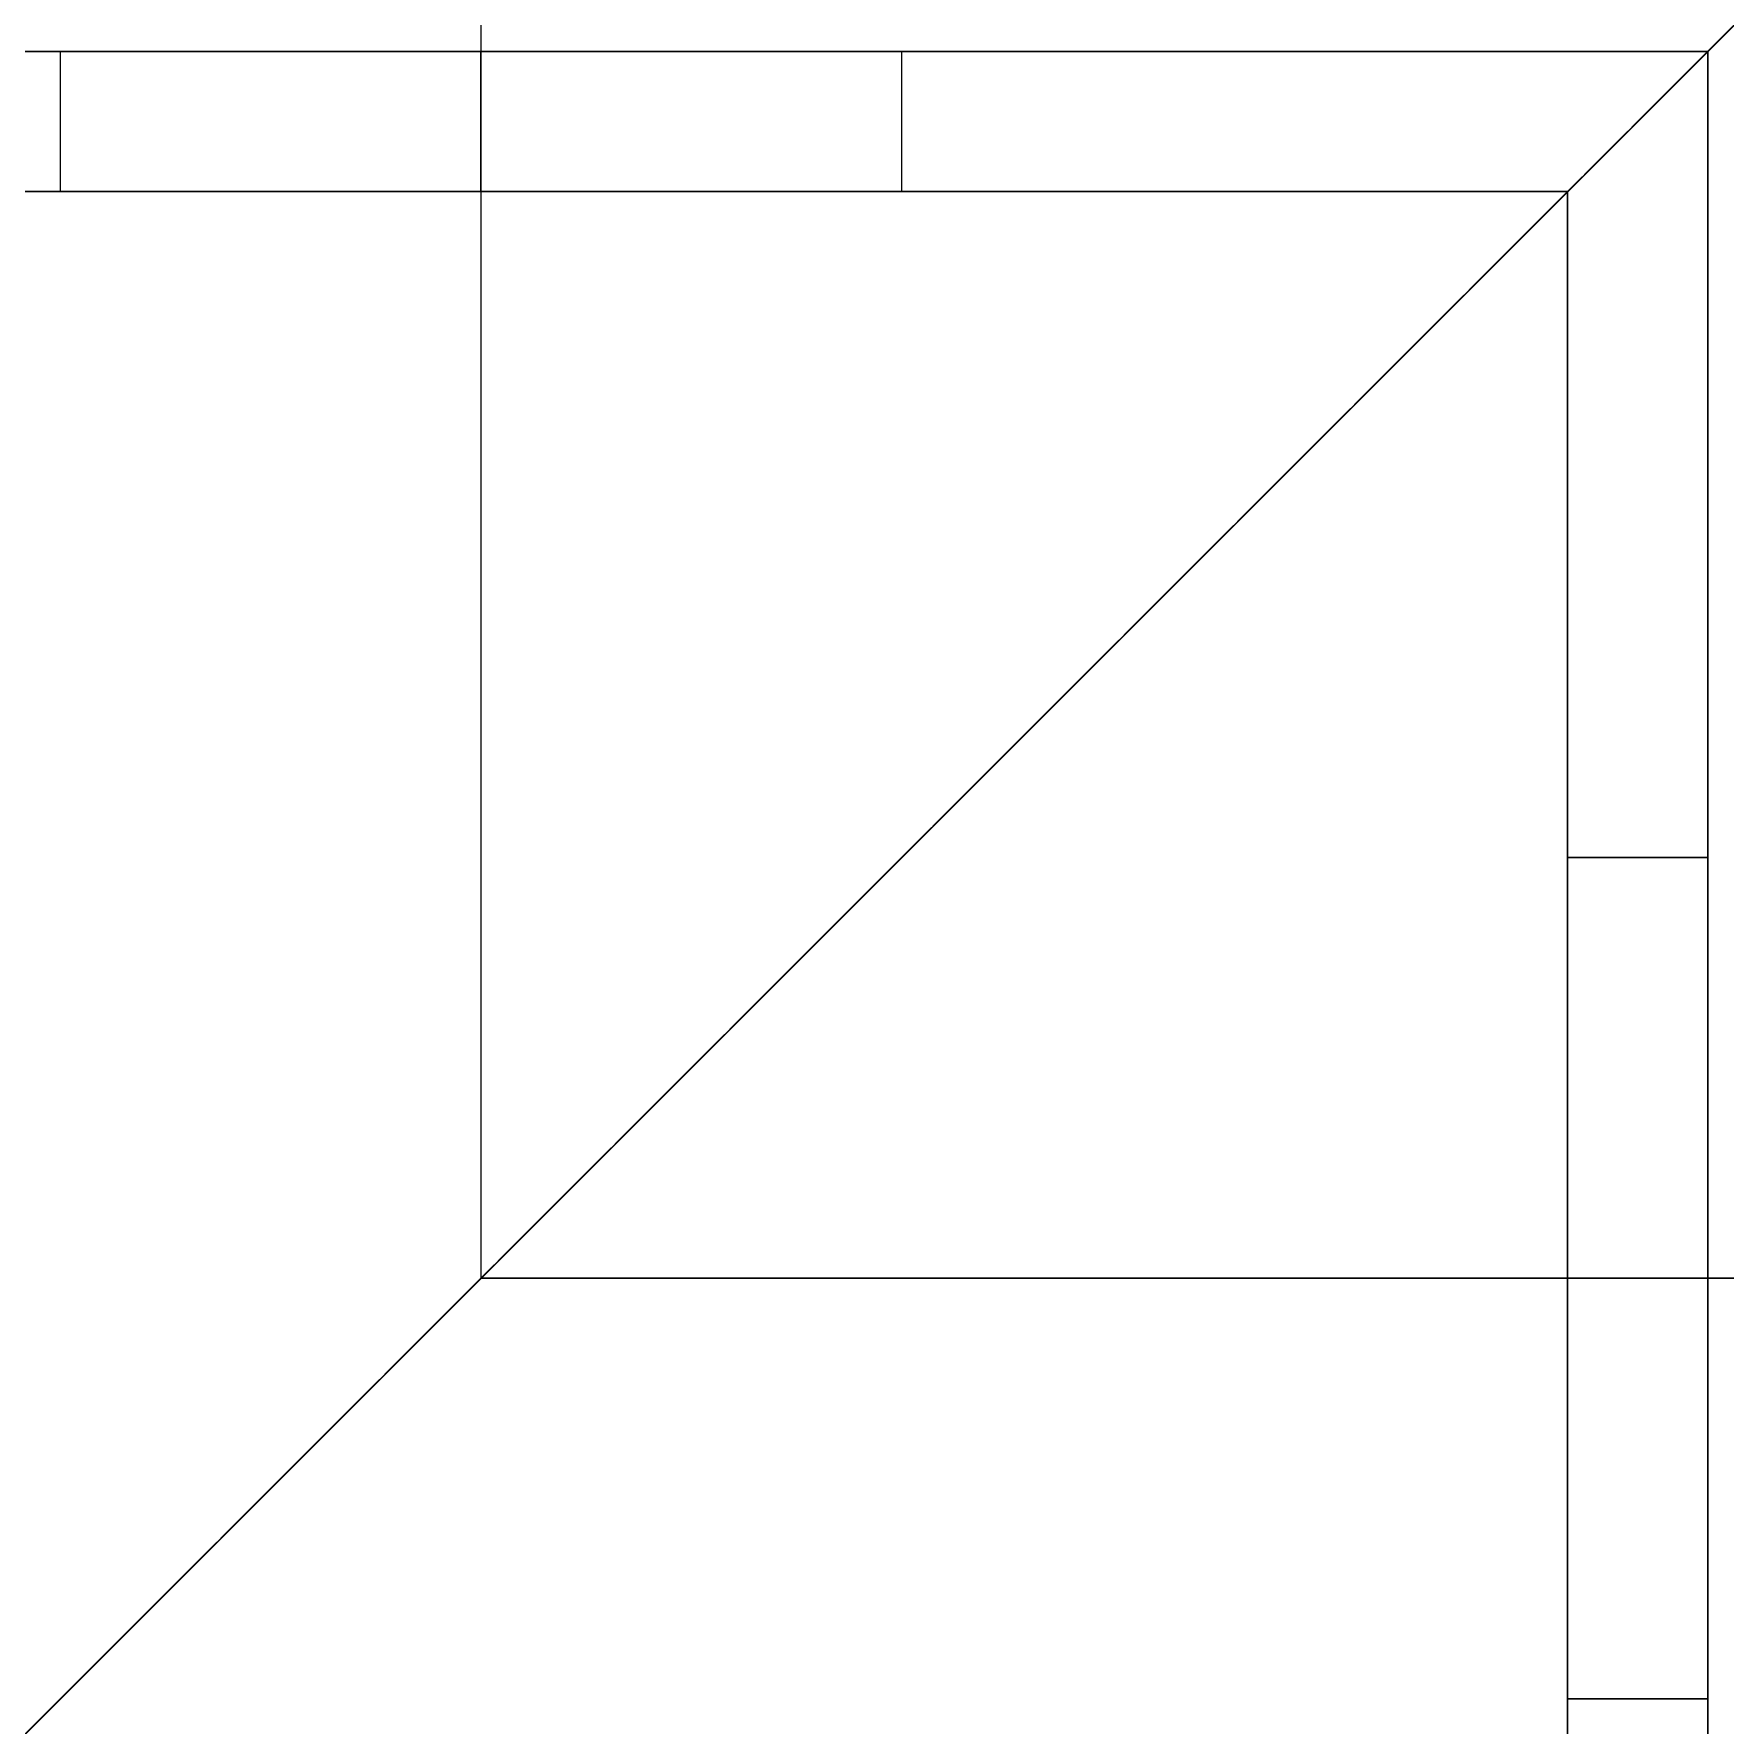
# Model space of a CAD drawing. Header units: millimetres. Extents: x -6529 to 809, y -8611 to 207.
# Drawn here: x -493.35 to -469.22, y -4997.58 to -4973.46 of the extents above; entities that cross this region are included whole.
import ezdxf

# ---------------------------------------------------------------- set-up
doc = ezdxf.new("R2010")
doc.units = ezdxf.units.MM
doc.header["$MEASUREMENT"] = 0
doc.layers.add('staal', color=5, linetype='Continuous', true_color=0x0000ff)

msp = doc.modelspace()

# ---------------------------------------------------------------- linework, layer by layer
at = {"layer": 'staal'}
for p, q in [((-466.974, -4971.207), (-506.974, -5011.207, 40)), ((-506.974, -5011.207), (-466.974, -4971.207)), ((-506.974, -5011.207), (-466.974, -4971.207)), ((-506.974, -5011.207, 1276), (-466.974, -4971.207, 1276)), ((-492.974, -4973.707, 95.5), (-492.974, -4975.707, 95.5)), ((-492.974, -4973.707, 170.5), (-492.974, -4975.707, 170.5)), ((-492.974, -4973.707, 1145.5), (-492.974, -4975.707, 1145.5)), ((-492.974, -4973.707, 1220.5), (-492.974, -4975.707, 1220.5)), ((-492.974, -4973.707, 1446.5), (-492.974, -4975.707, 1446.5)), ((-492.974, -4973.707, 1371.5), (-492.974, -4975.707, 1371.5)), ((-486.974, -4975.707, 40), (-486.974, -4973.707, 40)), ((-486.974, -4975.707, 208), (-486.974, -4973.707, 208)), ((-486.974, -4973.707, 101.5), (-486.974, -4975.707, 101.5)), ((-486.974, -4973.707, 89.5), (-486.974, -4975.707, 89.5)), ((-486.974, -4973.707, 176.5), (-486.974, -4975.707, 176.5)), ((-486.974, -4973.707, 164.5), (-486.974, -4975.707, 164.5)), ((-486.974, -4975.707, 1276), (-486.974, -4973.707, 1276)), ((-486.974, -4975.707, 1108), (-486.974, -4973.707, 1108)), ((-486.974, -4973.707, 1139.5), (-486.974, -4975.707, 1139.5)), ((-486.974, -4973.707, 1151.5), (-486.974, -4975.707, 1151.5)), ((-486.974, -4973.707, 1214.5), (-486.974, -4975.707, 1214.5)), ((-486.974, -4973.707, 1226.5), (-486.974, -4975.707, 1226.5)), ((-486.974, -4975.707, 1316), (-486.974, -4973.707, 1316)), ((-486.974, -4975.707, 1484), (-486.974, -4973.707, 1484)), ((-486.974, -4973.707, 1452.5), (-486.974, -4975.707, 1452.5)), ((-486.974, -4973.707, 1440.5), (-486.974, -4975.707, 1440.5)), ((-486.974, -4973.707, 1377.5), (-486.974, -4975.707, 1377.5)), ((-486.974, -4973.707, 1365.5), (-486.974, -4975.707, 1365.5)), ((-480.974, -4973.707, 95.5), (-480.974, -4975.707, 95.5)), ((-480.974, -4973.707, 170.5), (-480.974, -4975.707, 170.5)), ((-480.974, -4973.707, 1145.5), (-480.974, -4975.707, 1145.5)), ((-480.974, -4973.707, 1220.5), (-480.974, -4975.707, 1220.5)), ((-480.974, -4973.707, 1446.5), (-480.974, -4975.707, 1446.5)), ((-480.974, -4973.707, 1371.5), (-480.974, -4975.707, 1371.5)), ((-471.474, -4985.207, 95.5), (-469.474, -4985.207, 95.5)), ((-471.474, -4985.207, 170.5), (-469.474, -4985.207, 170.5)), ((-469.474, -4985.207, 1220.5), (-471.474, -4985.207, 1220.5)), ((-469.474, -4985.207, 1145.5), (-471.474, -4985.207, 1145.5)), ((-469.474, -4985.207, 1371.5), (-471.474, -4985.207, 1371.5)), ((-469.474, -4985.207, 1446.5), (-471.474, -4985.207, 1446.5)), ((-471.474, -4991.207, 40), (-469.474, -4991.207, 40)), ((-471.474, -4991.207, 208), (-469.474, -4991.207, 208)), ((-471.474, -4991.207, 101.5), (-469.474, -4991.207, 101.5)), ((-471.474, -4991.207, 89.5), (-469.474, -4991.207, 89.5)), ((-471.474, -4991.207, 176.5), (-469.474, -4991.207, 176.5)), ((-471.474, -4991.207, 164.5), (-469.474, -4991.207, 164.5)), ((-469.474, -4991.207, 1276), (-471.474, -4991.207, 1276)), ((-469.474, -4991.207, 1108), (-471.474, -4991.207, 1108)), ((-469.474, -4991.207, 1214.5), (-471.474, -4991.207, 1214.5)), ((-469.474, -4991.207, 1226.5), (-471.474, -4991.207, 1226.5)), ((-469.474, -4991.207, 1139.5), (-471.474, -4991.207, 1139.5)), ((-469.474, -4991.207, 1151.5), (-471.474, -4991.207, 1151.5)), ((-469.474, -4991.207, 1316), (-471.474, -4991.207, 1316)), ((-469.474, -4991.207, 1484), (-471.474, -4991.207, 1484)), ((-469.474, -4991.207, 1377.5), (-471.474, -4991.207, 1377.5)), ((-469.474, -4991.207, 1365.5), (-471.474, -4991.207, 1365.5)), ((-469.474, -4991.207, 1452.5), (-471.474, -4991.207, 1452.5)), ((-469.474, -4991.207, 1440.5), (-471.474, -4991.207, 1440.5)), ((-471.474, -4997.207, 95.5), (-469.474, -4997.207, 95.5)), ((-471.474, -4997.207, 170.5), (-469.474, -4997.207, 170.5)), ((-469.474, -4997.207, 1220.5), (-471.474, -4997.207, 1220.5)), ((-469.474, -4997.207, 1145.5), (-471.474, -4997.207, 1145.5)), ((-469.474, -4997.207, 1371.5), (-471.474, -4997.207, 1371.5)), ((-469.474, -4997.207, 1446.5), (-471.474, -4997.207, 1446.5))]:
    msp.add_line(p, q, dxfattribs=at)
for points in [[(-486.974, -4920.707, 1316), (-486.974, -4955.957, 1316), (-486.974, -4991.207, 1316)], [(-486.974, -4920.707, 1314), (-486.974, -4955.957, 1314), (-486.974, -4991.207, 1314)], [(-486.974, -4920.707, 1278), (-486.974, -4955.957, 1278), (-486.974, -4991.207, 1278)], [(-486.974, -4920.707, 1276), (-486.974, -4955.957, 1276), (-486.974, -4991.207, 1276)], [(-486.974, -4921.707, 40), (-486.974, -4956.457, 40), (-486.974, -4991.207, 40)], [(-486.974, -4921.707, 38), (-486.974, -4956.457, 38), (-486.974, -4991.207, 38)], [(-486.974, -4921.707, 2), (-486.974, -4956.457, 2), (-486.974, -4991.207, 2)], [(-486.974, -4921.707), (-486.974, -4956.457), (-486.974, -4991.207)], [(-506.974, -5011.207, 40), (-486.974, -4991.207, 40), (-466.974, -4971.207, 40)], [(-506.974, -5011.207, 40), (-486.974, -4991.207, 40), (-466.974, -4971.207, 40)], [(-506.974, -5011.207, 1276), (-486.974, -4991.207, 1276), (-466.974, -4971.207, 1276)], [(-466.974, -4971.207, 1316), (-486.974, -4991.207, 1316), (-506.974, -5011.207, 1316)], [(-506.974, -5011.207, 1316), (-486.974, -4991.207, 1316), (-466.974, -4971.207, 1316)], [(-468.974, -4973.207, 38), (-486.974, -4991.207, 38), (-504.974, -5009.207, 38)], [(-504.974, -5009.207, 2), (-486.974, -4991.207, 2), (-468.974, -4973.207, 2)], [(-468.974, -4973.207, 38), (-486.974, -4991.207, 38), (-504.974, -5009.207, 38)], [(-504.974, -5009.207, 2), (-486.974, -4991.207, 2), (-468.974, -4973.207, 2)], [(-504.974, -5009.207, 1314), (-486.974, -4991.207, 1314), (-468.974, -4973.207, 1314)], [(-468.974, -4973.207, 1278), (-486.974, -4991.207, 1278), (-504.974, -5009.207, 1278)], [(-468.974, -4973.207, 1314), (-486.974, -4991.207, 1314), (-504.974, -5009.207, 1314)], [(-504.974, -5009.207, 1278), (-486.974, -4991.207, 1278), (-468.974, -4973.207, 1278)], [(-469.474, -4973.707, 40), (-486.974, -4973.707, 40), (-504.474, -4973.707, 40)], [(-469.474, -4973.707, 208), (-486.974, -4973.707, 208), (-504.474, -4973.707, 208)], [(-469.474, -4973.707, 124), (-486.974, -4973.707, 124), (-504.474, -4973.707, 124)], [(-504.474, -4973.707, 1276), (-486.974, -4973.707, 1276), (-469.474, -4973.707, 1276)], [(-504.474, -4973.707, 1108), (-486.974, -4973.707, 1108), (-469.474, -4973.707, 1108)], [(-504.474, -4973.707, 1192), (-486.974, -4973.707, 1192), (-469.474, -4973.707, 1192)], [(-504.474, -4973.707, 1316), (-486.974, -4973.707, 1316), (-469.474, -4973.707, 1316)], [(-504.474, -4973.707, 1484), (-486.974, -4973.707, 1484), (-469.474, -4973.707, 1484)], [(-504.474, -4973.707, 1400), (-486.974, -4973.707, 1400), (-469.474, -4973.707, 1400)], [(-486.974, -4973.707, 40), (-486.974, -4973.707, 64.75), (-486.974, -4973.707, 89.5)], [(-486.974, -4973.707, 101.5), (-486.974, -4973.707, 133), (-486.974, -4973.707, 164.5)], [(-486.974, -4973.707, 176.5), (-486.974, -4973.707, 192.25), (-486.974, -4973.707, 208)], [(-486.974, -4973.707, 1276), (-486.974, -4973.707, 1251.25), (-486.974, -4973.707, 1226.5)], [(-486.974, -4973.707, 1214.5), (-486.974, -4973.707, 1183), (-486.974, -4973.707, 1151.5)], [(-486.974, -4973.707, 1139.5), (-486.974, -4973.707, 1123.75), (-486.974, -4973.707, 1108)], [(-486.974, -4973.707, 1316), (-486.974, -4973.707, 1340.75), (-486.974, -4973.707, 1365.5)], [(-486.974, -4973.707, 1377.5), (-486.974, -4973.707, 1409), (-486.974, -4973.707, 1440.5)], [(-486.974, -4973.707, 1452.5), (-486.974, -4973.707, 1468.25), (-486.974, -4973.707, 1484)], [(-469.474, -5008.707, 40), (-469.474, -4991.207, 40), (-469.474, -4973.707, 40)], [(-469.474, -4973.707, 40), (-469.474, -4973.707, 124), (-469.474, -4973.707, 208)], [(-469.474, -5008.707, 208), (-469.474, -4991.207, 208), (-469.474, -4973.707, 208)], [(-469.474, -5008.707, 124), (-469.474, -4991.207, 124), (-469.474, -4973.707, 124)], [(-469.474, -4973.707, 1276), (-469.474, -4973.707, 1192), (-469.474, -4973.707, 1108)], [(-469.474, -4973.707, 1276), (-469.474, -4991.207, 1276), (-469.474, -5008.707, 1276)], [(-469.474, -4973.707, 1108), (-469.474, -4991.207, 1108), (-469.474, -5008.707, 1108)], [(-469.474, -4973.707, 1192), (-469.474, -4991.207, 1192), (-469.474, -5008.707, 1192)], [(-469.474, -4973.707, 1316), (-469.474, -4973.707, 1400), (-469.474, -4973.707, 1484)], [(-469.474, -4973.707, 1316), (-469.474, -4991.207, 1316), (-469.474, -5008.707, 1316)], [(-469.474, -4973.707, 1484), (-469.474, -4991.207, 1484), (-469.474, -5008.707, 1484)], [(-469.474, -4973.707, 1400), (-469.474, -4991.207, 1400), (-469.474, -5008.707, 1400)], [(-502.474, -4975.707, 40), (-486.974, -4975.707, 40), (-471.474, -4975.707, 40)], [(-502.474, -4975.707, 208), (-486.974, -4975.707, 208), (-471.474, -4975.707, 208)], [(-502.474, -4975.707, 124), (-486.974, -4975.707, 124), (-471.474, -4975.707, 124)], [(-471.474, -4975.707, 1276), (-486.974, -4975.707, 1276), (-502.474, -4975.707, 1276)], [(-471.474, -4975.707, 1108), (-486.974, -4975.707, 1108), (-502.474, -4975.707, 1108)], [(-471.474, -4975.707, 1192), (-486.974, -4975.707, 1192), (-502.474, -4975.707, 1192)], [(-471.474, -4975.707, 1316), (-486.974, -4975.707, 1316), (-502.474, -4975.707, 1316)], [(-471.474, -4975.707, 1484), (-486.974, -4975.707, 1484), (-502.474, -4975.707, 1484)], [(-471.474, -4975.707, 1400), (-486.974, -4975.707, 1400), (-502.474, -4975.707, 1400)], [(-486.974, -4975.707, 40), (-486.974, -4975.707, 64.75), (-486.974, -4975.707, 89.5)], [(-486.974, -4975.707, 101.5), (-486.974, -4975.707, 133), (-486.974, -4975.707, 164.5)], [(-486.974, -4975.707, 176.5), (-486.974, -4975.707, 192.25), (-486.974, -4975.707, 208)], [(-486.974, -4975.707, 1276), (-486.974, -4975.707, 1251.25), (-486.974, -4975.707, 1226.5)], [(-486.974, -4975.707, 1214.5), (-486.974, -4975.707, 1183), (-486.974, -4975.707, 1151.5)], [(-486.974, -4975.707, 1139.5), (-486.974, -4975.707, 1123.75), (-486.974, -4975.707, 1108)], [(-486.974, -4975.707, 1316), (-486.974, -4975.707, 1340.75), (-486.974, -4975.707, 1365.5)], [(-486.974, -4975.707, 1377.5), (-486.974, -4975.707, 1409), (-486.974, -4975.707, 1440.5)], [(-486.974, -4975.707, 1452.5), (-486.974, -4975.707, 1468.25), (-486.974, -4975.707, 1484)], [(-471.474, -4975.707, 40), (-471.474, -4975.707, 124), (-471.474, -4975.707, 208)], [(-471.474, -4975.707, 40), (-471.474, -4991.207, 40), (-471.474, -5006.707, 40)], [(-471.474, -4975.707, 208), (-471.474, -4991.207, 208), (-471.474, -5006.707, 208)], [(-471.474, -4975.707, 124), (-471.474, -4991.207, 124), (-471.474, -5006.707, 124)], [(-471.474, -5006.707, 1276), (-471.474, -4991.207, 1276), (-471.474, -4975.707, 1276)], [(-471.474, -4975.707, 1276), (-471.474, -4975.707, 1192), (-471.474, -4975.707, 1108)], [(-471.474, -5006.707, 1108), (-471.474, -4991.207, 1108), (-471.474, -4975.707, 1108)], [(-471.474, -5006.707, 1192), (-471.474, -4991.207, 1192), (-471.474, -4975.707, 1192)], [(-471.474, -5006.707, 1316), (-471.474, -4991.207, 1316), (-471.474, -4975.707, 1316)], [(-471.474, -4975.707, 1316), (-471.474, -4975.707, 1400), (-471.474, -4975.707, 1484)], [(-471.474, -5006.707, 1484), (-471.474, -4991.207, 1484), (-471.474, -4975.707, 1484)], [(-471.474, -5006.707, 1400), (-471.474, -4991.207, 1400), (-471.474, -4975.707, 1400)], [(-416.474, -4991.207, 40), (-451.724, -4991.207, 40), (-486.974, -4991.207, 40)], [(-416.474, -4991.207, 38), (-451.724, -4991.207, 38), (-486.974, -4991.207, 38)], [(-416.474, -4991.207, 2), (-451.724, -4991.207, 2), (-486.974, -4991.207, 2)], [(-416.474, -4991.207), (-451.724, -4991.207), (-486.974, -4991.207)], [(-486.974, -4991.207, 1316), (-451.724, -4991.207, 1316), (-416.474, -4991.207, 1316)], [(-486.974, -4991.207, 1314), (-451.724, -4991.207, 1314), (-416.474, -4991.207, 1314)], [(-486.974, -4991.207, 1278), (-451.724, -4991.207, 1278), (-416.474, -4991.207, 1278)], [(-486.974, -4991.207, 1276), (-451.724, -4991.207, 1276), (-416.474, -4991.207, 1276)], [(-486.974, -4991.207, 1276), (-486.974, -4991.207, 1277), (-486.974, -4991.207, 1278)], [(-486.974, -4991.207, 1314), (-486.974, -4991.207, 1315), (-486.974, -4991.207, 1316)], [(-471.474, -4991.207, 40), (-471.474, -4991.207, 64.75), (-471.474, -4991.207, 89.5)], [(-471.474, -4991.207, 101.5), (-471.474, -4991.207, 133), (-471.474, -4991.207, 164.5)], [(-471.474, -4991.207, 176.5), (-471.474, -4991.207, 192.25), (-471.474, -4991.207, 208)], [(-471.474, -4991.207, 1276), (-471.474, -4991.207, 1251.25), (-471.474, -4991.207, 1226.5)], [(-471.474, -4991.207, 1214.5), (-471.474, -4991.207, 1183), (-471.474, -4991.207, 1151.5)], [(-471.474, -4991.207, 1139.5), (-471.474, -4991.207, 1123.75), (-471.474, -4991.207, 1108)], [(-471.474, -4991.207, 1316), (-471.474, -4991.207, 1340.75), (-471.474, -4991.207, 1365.5)], [(-471.474, -4991.207, 1377.5), (-471.474, -4991.207, 1409), (-471.474, -4991.207, 1440.5)], [(-471.474, -4991.207, 1452.5), (-471.474, -4991.207, 1468.25), (-471.474, -4991.207, 1484)], [(-469.474, -4991.207, 40), (-469.474, -4991.207, 64.75), (-469.474, -4991.207, 89.5)], [(-469.474, -4991.207, 101.5), (-469.474, -4991.207, 133), (-469.474, -4991.207, 164.5)], [(-469.474, -4991.207, 176.5), (-469.474, -4991.207, 192.25), (-469.474, -4991.207, 208)], [(-469.474, -4991.207, 1276), (-469.474, -4991.207, 1251.25), (-469.474, -4991.207, 1226.5)], [(-469.474, -4991.207, 1214.5), (-469.474, -4991.207, 1183), (-469.474, -4991.207, 1151.5)], [(-469.474, -4991.207, 1139.5), (-469.474, -4991.207, 1123.75), (-469.474, -4991.207, 1108)], [(-469.474, -4991.207, 1316), (-469.474, -4991.207, 1340.75), (-469.474, -4991.207, 1365.5)], [(-469.474, -4991.207, 1377.5), (-469.474, -4991.207, 1409), (-469.474, -4991.207, 1440.5)], [(-469.474, -4991.207, 1452.5), (-469.474, -4991.207, 1468.25), (-469.474, -4991.207, 1484)], [(-487.127, -4991.359, 40), (-487.127, -4991.359, 39), (-487.127, -4991.359, 38)], [(-487.127, -4991.359, 2), (-487.127, -4991.359, 1), (-487.127, -4991.359)], [(-487.127, -4991.359, 40), (-487.127, -4991.359, 39), (-487.127, -4991.359, 38)], [(-487.127, -4991.359, 2), (-487.127, -4991.359, 1), (-487.127, -4991.359)], [(-487.127, -4991.359, 1316), (-487.127, -4991.359, 1315), (-487.127, -4991.359, 1314)], [(-487.127, -4991.359, 1278), (-487.127, -4991.359, 1277), (-487.127, -4991.359, 1276)]]:
    msp.add_open_spline(points, degree=2, dxfattribs=at)
for points, knots in [([(-480.974, -4973.707, 95.5), (-480.974, -4973.707, 101.5), (-486.974, -4973.707, 101.5), (-492.974, -4973.707, 101.5), (-492.974, -4973.707, 95.5), (-492.974, -4973.707, 89.5), (-486.974, -4973.707, 89.5), (-480.974, -4973.707, 89.5), (-480.974, -4973.707, 95.5)], [0, 0, 0, 7.853982, 7.853982, 15.707963, 15.707963, 23.561945, 23.561945, 31.415927, 31.415927, 31.415927]), ([(-480.974, -4973.707, 170.5), (-480.974, -4973.707, 176.5), (-486.974, -4973.707, 176.5), (-492.974, -4973.707, 176.5), (-492.974, -4973.707, 170.5), (-492.974, -4973.707, 164.5), (-486.974, -4973.707, 164.5), (-480.974, -4973.707, 164.5), (-480.974, -4973.707, 170.5)], [0, 0, 0, 7.853982, 7.853982, 15.707963, 15.707963, 23.561945, 23.561945, 31.415927, 31.415927, 31.415927]), ([(-492.974, -4973.707, 1145.5), (-492.974, -4973.707, 1139.5), (-486.974, -4973.707, 1139.5), (-480.974, -4973.707, 1139.5), (-480.974, -4973.707, 1145.5), (-480.974, -4973.707, 1151.5), (-486.974, -4973.707, 1151.5), (-492.974, -4973.707, 1151.5), (-492.974, -4973.707, 1145.5)], [0, 0, 0, 7.853982, 7.853982, 15.707963, 15.707963, 23.561945, 23.561945, 31.415927, 31.415927, 31.415927]), ([(-492.974, -4973.707, 1220.5), (-492.974, -4973.707, 1214.5), (-486.974, -4973.707, 1214.5), (-480.974, -4973.707, 1214.5), (-480.974, -4973.707, 1220.5), (-480.974, -4973.707, 1226.5), (-486.974, -4973.707, 1226.5), (-492.974, -4973.707, 1226.5), (-492.974, -4973.707, 1220.5)], [0, 0, 0, 7.853982, 7.853982, 15.707963, 15.707963, 23.561945, 23.561945, 31.415927, 31.415927, 31.415927]), ([(-492.974, -4973.707, 1446.5), (-492.974, -4973.707, 1452.5), (-486.974, -4973.707, 1452.5), (-480.974, -4973.707, 1452.5), (-480.974, -4973.707, 1446.5), (-480.974, -4973.707, 1440.5), (-486.974, -4973.707, 1440.5), (-492.974, -4973.707, 1440.5), (-492.974, -4973.707, 1446.5)], [0, 0, 0, 7.853982, 7.853982, 15.707963, 15.707963, 23.561945, 23.561945, 31.415927, 31.415927, 31.415927]), ([(-492.974, -4973.707, 1371.5), (-492.974, -4973.707, 1377.5), (-486.974, -4973.707, 1377.5), (-480.974, -4973.707, 1377.5), (-480.974, -4973.707, 1371.5), (-480.974, -4973.707, 1365.5), (-486.974, -4973.707, 1365.5), (-492.974, -4973.707, 1365.5), (-492.974, -4973.707, 1371.5)], [0, 0, 0, 7.853982, 7.853982, 15.707963, 15.707963, 23.561945, 23.561945, 31.415927, 31.415927, 31.415927]), ([(-480.974, -4975.707, 95.5), (-480.974, -4975.707, 89.5), (-486.974, -4975.707, 89.5), (-492.974, -4975.707, 89.5), (-492.974, -4975.707, 95.5), (-492.974, -4975.707, 101.5), (-486.974, -4975.707, 101.5), (-480.974, -4975.707, 101.5), (-480.974, -4975.707, 95.5)], [-31.415927, -31.415927, -31.415927, -23.561945, -23.561945, -15.707963, -15.707963, -7.853982, -7.853982, 0, 0, 0]), ([(-480.974, -4975.707, 170.5), (-480.974, -4975.707, 164.5), (-486.974, -4975.707, 164.5), (-492.974, -4975.707, 164.5), (-492.974, -4975.707, 170.5), (-492.974, -4975.707, 176.5), (-486.974, -4975.707, 176.5), (-480.974, -4975.707, 176.5), (-480.974, -4975.707, 170.5)], [-31.415927, -31.415927, -31.415927, -23.561945, -23.561945, -15.707963, -15.707963, -7.853982, -7.853982, 0, 0, 0]), ([(-492.974, -4975.707, 1145.5), (-492.974, -4975.707, 1151.5), (-486.974, -4975.707, 1151.5), (-480.974, -4975.707, 1151.5), (-480.974, -4975.707, 1145.5), (-480.974, -4975.707, 1139.5), (-486.974, -4975.707, 1139.5), (-492.974, -4975.707, 1139.5), (-492.974, -4975.707, 1145.5)], [-31.415927, -31.415927, -31.415927, -23.561945, -23.561945, -15.707963, -15.707963, -7.853982, -7.853982, 0, 0, 0]), ([(-492.974, -4975.707, 1220.5), (-492.974, -4975.707, 1226.5), (-486.974, -4975.707, 1226.5), (-480.974, -4975.707, 1226.5), (-480.974, -4975.707, 1220.5), (-480.974, -4975.707, 1214.5), (-486.974, -4975.707, 1214.5), (-492.974, -4975.707, 1214.5), (-492.974, -4975.707, 1220.5)], [-31.415927, -31.415927, -31.415927, -23.561945, -23.561945, -15.707963, -15.707963, -7.853982, -7.853982, 0, 0, 0]), ([(-492.974, -4975.707, 1446.5), (-492.974, -4975.707, 1440.5), (-486.974, -4975.707, 1440.5), (-480.974, -4975.707, 1440.5), (-480.974, -4975.707, 1446.5), (-480.974, -4975.707, 1452.5), (-486.974, -4975.707, 1452.5), (-492.974, -4975.707, 1452.5), (-492.974, -4975.707, 1446.5)], [-31.415927, -31.415927, -31.415927, -23.561945, -23.561945, -15.707963, -15.707963, -7.853982, -7.853982, 0, 0, 0]), ([(-492.974, -4975.707, 1371.5), (-492.974, -4975.707, 1365.5), (-486.974, -4975.707, 1365.5), (-480.974, -4975.707, 1365.5), (-480.974, -4975.707, 1371.5), (-480.974, -4975.707, 1377.5), (-486.974, -4975.707, 1377.5), (-492.974, -4975.707, 1377.5), (-492.974, -4975.707, 1371.5)], [-31.415927, -31.415927, -31.415927, -23.561945, -23.561945, -15.707963, -15.707963, -7.853982, -7.853982, 0, 0, 0]), ([(-471.474, -4985.207, 95.5), (-471.474, -4985.207, 101.5), (-471.474, -4991.207, 101.5), (-471.474, -4997.207, 101.5), (-471.474, -4997.207, 95.5), (-471.474, -4997.207, 89.5), (-471.474, -4991.207, 89.5), (-471.474, -4985.207, 89.5), (-471.474, -4985.207, 95.5)], [0, 0, 0, 7.853982, 7.853982, 15.707963, 15.707963, 23.561945, 23.561945, 31.415927, 31.415927, 31.415927]), ([(-471.474, -4985.207, 170.5), (-471.474, -4985.207, 176.5), (-471.474, -4991.207, 176.5), (-471.474, -4997.207, 176.5), (-471.474, -4997.207, 170.5), (-471.474, -4997.207, 164.5), (-471.474, -4991.207, 164.5), (-471.474, -4985.207, 164.5), (-471.474, -4985.207, 170.5)], [0, 0, 0, 7.853982, 7.853982, 15.707963, 15.707963, 23.561945, 23.561945, 31.415927, 31.415927, 31.415927]), ([(-471.474, -4985.207, 1220.5), (-471.474, -4985.207, 1226.5), (-471.474, -4991.207, 1226.5), (-471.474, -4997.207, 1226.5), (-471.474, -4997.207, 1220.5), (-471.474, -4997.207, 1214.5), (-471.474, -4991.207, 1214.5), (-471.474, -4985.207, 1214.5), (-471.474, -4985.207, 1220.5)], [-31.415927, -31.415927, -31.415927, -23.561945, -23.561945, -15.707963, -15.707963, -7.853982, -7.853982, 0, 0, 0]), ([(-471.474, -4985.207, 1145.5), (-471.474, -4985.207, 1151.5), (-471.474, -4991.207, 1151.5), (-471.474, -4997.207, 1151.5), (-471.474, -4997.207, 1145.5), (-471.474, -4997.207, 1139.5), (-471.474, -4991.207, 1139.5), (-471.474, -4985.207, 1139.5), (-471.474, -4985.207, 1145.5)], [-31.415927, -31.415927, -31.415927, -23.561945, -23.561945, -15.707963, -15.707963, -7.853982, -7.853982, 0, 0, 0]), ([(-471.474, -4985.207, 1371.5), (-471.474, -4985.207, 1365.5), (-471.474, -4991.207, 1365.5), (-471.474, -4997.207, 1365.5), (-471.474, -4997.207, 1371.5), (-471.474, -4997.207, 1377.5), (-471.474, -4991.207, 1377.5), (-471.474, -4985.207, 1377.5), (-471.474, -4985.207, 1371.5)], [-31.415927, -31.415927, -31.415927, -23.561945, -23.561945, -15.707963, -15.707963, -7.853982, -7.853982, 0, 0, 0]), ([(-471.474, -4985.207, 1446.5), (-471.474, -4985.207, 1440.5), (-471.474, -4991.207, 1440.5), (-471.474, -4997.207, 1440.5), (-471.474, -4997.207, 1446.5), (-471.474, -4997.207, 1452.5), (-471.474, -4991.207, 1452.5), (-471.474, -4985.207, 1452.5), (-471.474, -4985.207, 1446.5)], [-31.415927, -31.415927, -31.415927, -23.561945, -23.561945, -15.707963, -15.707963, -7.853982, -7.853982, 0, 0, 0]), ([(-469.474, -4985.207, 95.5), (-469.474, -4985.207, 89.5), (-469.474, -4991.207, 89.5), (-469.474, -4997.207, 89.5), (-469.474, -4997.207, 95.5), (-469.474, -4997.207, 101.5), (-469.474, -4991.207, 101.5), (-469.474, -4985.207, 101.5), (-469.474, -4985.207, 95.5)], [-31.415927, -31.415927, -31.415927, -23.561945, -23.561945, -15.707963, -15.707963, -7.853982, -7.853982, 0, 0, 0]), ([(-469.474, -4985.207, 170.5), (-469.474, -4985.207, 164.5), (-469.474, -4991.207, 164.5), (-469.474, -4997.207, 164.5), (-469.474, -4997.207, 170.5), (-469.474, -4997.207, 176.5), (-469.474, -4991.207, 176.5), (-469.474, -4985.207, 176.5), (-469.474, -4985.207, 170.5)], [-31.415927, -31.415927, -31.415927, -23.561945, -23.561945, -15.707963, -15.707963, -7.853982, -7.853982, 0, 0, 0]), ([(-469.474, -4985.207, 1220.5), (-469.474, -4985.207, 1214.5), (-469.474, -4991.207, 1214.5), (-469.474, -4997.207, 1214.5), (-469.474, -4997.207, 1220.5), (-469.474, -4997.207, 1226.5), (-469.474, -4991.207, 1226.5), (-469.474, -4985.207, 1226.5), (-469.474, -4985.207, 1220.5)], [0, 0, 0, 7.853982, 7.853982, 15.707963, 15.707963, 23.561945, 23.561945, 31.415927, 31.415927, 31.415927]), ([(-469.474, -4985.207, 1145.5), (-469.474, -4985.207, 1139.5), (-469.474, -4991.207, 1139.5), (-469.474, -4997.207, 1139.5), (-469.474, -4997.207, 1145.5), (-469.474, -4997.207, 1151.5), (-469.474, -4991.207, 1151.5), (-469.474, -4985.207, 1151.5), (-469.474, -4985.207, 1145.5)], [0, 0, 0, 7.853982, 7.853982, 15.707963, 15.707963, 23.561945, 23.561945, 31.415927, 31.415927, 31.415927]), ([(-469.474, -4985.207, 1371.5), (-469.474, -4985.207, 1377.5), (-469.474, -4991.207, 1377.5), (-469.474, -4997.207, 1377.5), (-469.474, -4997.207, 1371.5), (-469.474, -4997.207, 1365.5), (-469.474, -4991.207, 1365.5), (-469.474, -4985.207, 1365.5), (-469.474, -4985.207, 1371.5)], [0, 0, 0, 7.853982, 7.853982, 15.707963, 15.707963, 23.561945, 23.561945, 31.415927, 31.415927, 31.415927]), ([(-469.474, -4985.207, 1446.5), (-469.474, -4985.207, 1452.5), (-469.474, -4991.207, 1452.5), (-469.474, -4997.207, 1452.5), (-469.474, -4997.207, 1446.5), (-469.474, -4997.207, 1440.5), (-469.474, -4991.207, 1440.5), (-469.474, -4985.207, 1440.5), (-469.474, -4985.207, 1446.5)], [0, 0, 0, 7.853982, 7.853982, 15.707963, 15.707963, 23.561945, 23.561945, 31.415927, 31.415927, 31.415927])]:
    msp.add_rational_spline(points, [1, 0.707106781187, 1, 0.707106781187, 1, 0.707106781187, 1, 0.707106781187, 1], degree=2, knots=knots, dxfattribs=at)

doc.saveas('drawing.dxf')
